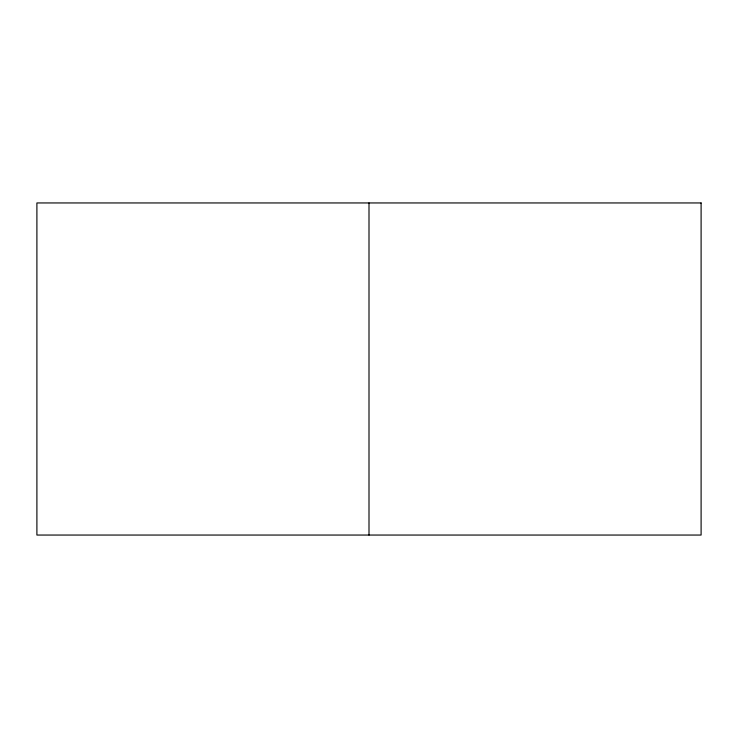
<?xml version="1.0" encoding="UTF-8"?>
<svg xmlns="http://www.w3.org/2000/svg" width="738" height="738" viewBox="0 0 738 738"><rect width="100%" height="100%" fill="white"/><g stroke="black" fill="none" stroke-linecap="round" stroke-linejoin="round"><path stroke-width="1.11" d="M369 202.95L369 535.05M701.1 202.95L36.9 202.95L36.9 535.05L701.1 535.05L701.1 202.95"/></g></svg>
